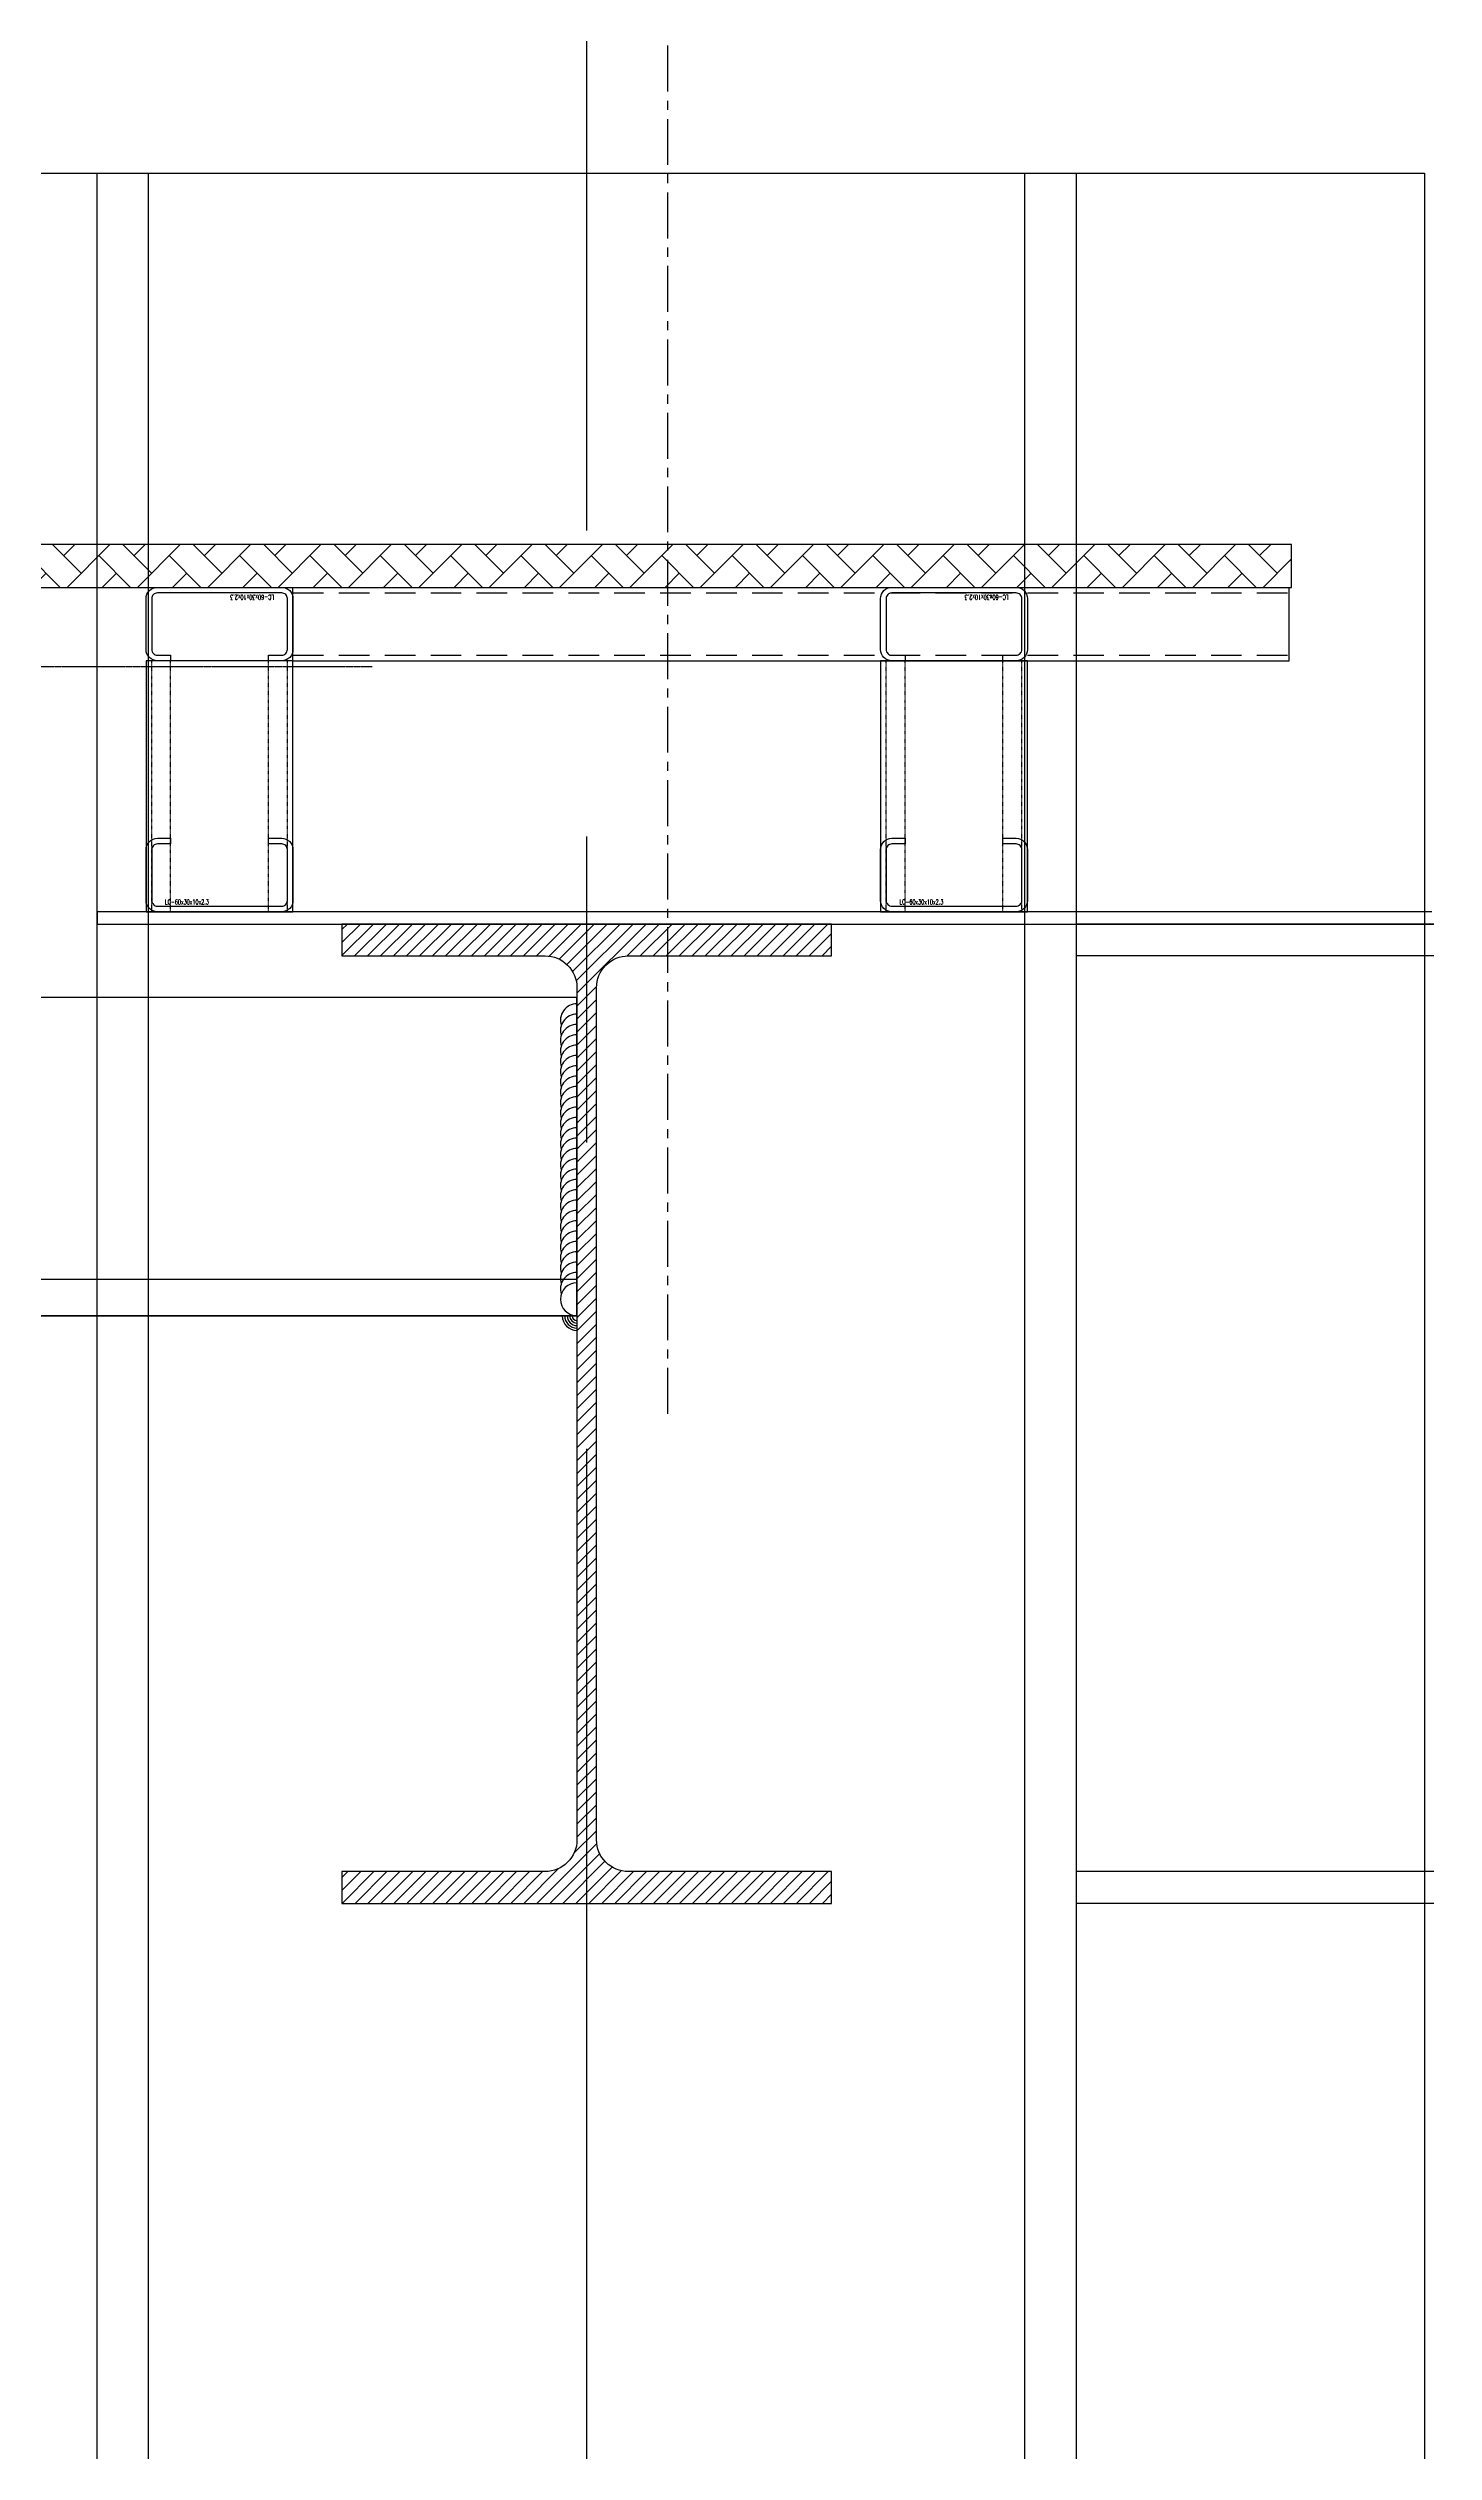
# Model space of a CAD drawing. Extents: x -3378 to 102197, y -3799 to 48702.
# Drawn here: x 85843 to 86409, y 4019 to 5001 of the extents above; entities that cross this region are included whole.
import ezdxf

# ---------------------------------------------------------------- set-up
doc = ezdxf.new("R2010")
doc.units = 0
for name, pattern in [('CENTER', [2, 1.25, -0.25, 0.25, -0.25]), ('HIDDEN', [0.375, 0.25, -0.125]), ('Hidden 1_16_', [0.023813, 0.015875, -0.007938])]:
    doc.linetypes.add(name, pattern=pattern)
for name, color, linetype in [('##-鐵件', 1, 'Continuous'), ('24WELD', 55, 'Continuous'), ('BCM CL', 14, 'CENTER'), ('GM_SECT_15', 15, 'Continuous'), ('STRUCTURAL', 3, 'Continuous'), ('中心線 CENTER', 6, 'CENTER'), ('結構體 STRUCTURAL', 154, 'Continuous'), ('螺絲、螺栓', 4, 'Continuous'), ('視覺模型鋁擠型暫替', 4, 'Continuous'), ('金屬面材 METAL PANEL', 2, 'Continuous'), ('鐵件', 6, 'Continuous')]:
    doc.layers.add(name, color=color, linetype=linetype)
doc.layers.add('#不列印', color=250, linetype='Continuous', plot=False)
doc.layers.add('不顯示', color=254, linetype='Continuous', plot=False)
doc.styles.add('romans', font='romans.shx', dxfattribs={"width": 0.5, "bigfont": ' chineset.shx'})

# ---------------------------------------------------------------- blocks, each defined once
blk = doc.blocks.new('H-400x200x8x13')
at = {"layer": '視覺模型鋁擠型暫替', "linetype": 'Continuous'}
h = blk.add_hatch(dxfattribs=at)
h.set_pattern_fill('ANSI31', color=1, scale=30, angle=180)
h.set_pattern_definition([(225, (85874.229, 995633.081), (2.65165043, -2.65165043), [])])
h.paths.add_polyline_path([(300, -400), (300, -387), (217, -387, -0.414214), (204, -374), (204, -26, -0.414214), (217, -13), (300, -13), (300, 0), (100, 0), (100, -13), (183, -13, -0.414214), (196, -26), (196, -374, -0.414214), (183, -387), (100, -387), (100, -400)])
blk.add_lwpolyline([(100, -13), (183, -13, -0.414214), (196, -26), (196, -374, -0.414214), (183, -387), (100, -387), (100, -400), (300, -400), (300, -387), (217, -387, -0.414214), (204, -374), (204, -26, -0.414214), (217, -13), (300, -13), (300, 0), (100, 0)], format="xyb", close=True, dxfattribs=at)
blk = doc.blocks.new('*U59')
for centre, end in [((-0.29, -9), 16.35291), ((-0.21, -6.5), 16.35291), ((-0.13, -4), 88.14306), ((-0.62, -18.99), 16.35291), ((-0.53, -16.49), 16.35291), ((-0.45, -13.99), 16.35291), ((-0.37, -11.49), 16.35291), ((-0.86, -26.49), 16.35291), ((-0.78, -23.99), 16.35291), ((-0.7, -21.49), 16.35291)]:
    blk.add_arc(centre, 4, 268.14306, end)
blk = doc.blocks.new('*U79')
for centre, end in [((2.15, 66.47), 196.35291), ((2.24, 68.96), 196.35291), ((2.32, 71.46), 196.35291), ((1.99, 61.47), 196.35291), ((2.07, 63.97), 196.35291), ((1.83, 56.47), 196.35291), ((1.91, 58.97), 196.35291), ((1.59, 48.97), 196.35291), ((1.67, 51.47), 196.35291), ((1.75, 53.97), 196.35291), ((1.43, 43.98), 196.35291), ((1.51, 46.48), 196.35291), ((1.26, 38.98), 196.35291), ((1.34, 41.48), 196.35291), ((1.02, 31.48), 196.35291), ((1.1, 33.98), 196.35291), ((1.18, 36.48), 196.35291), ((0.86, 26.49), 196.35291), ((0.94, 28.98), 196.35291), ((0.7, 21.49), 196.35291), ((0.78, 23.99), 196.35291), ((0.45, 13.99), 196.35291), ((0.53, 16.49), 196.35291), ((0.62, 18.99), 196.35291), ((0.29, 9), 196.35291), ((0.37, 11.49), 196.35291), ((0.13, 4), 268.14306), ((0.21, 6.5), 196.35291)]:
    blk.add_arc(centre, 4, 88.14306, end)
blk = doc.blocks.new('掛件用鐵件')
at = {"color": 0, "linetype": 'Continuous', "lineweight": 0, "elevation": 0, "flags": 128}
for points in [[(-39.1, -111.94), (-32.25, -100.98)], [(-32.25, -100.98), (-18.55, -100.98)], [(-30.88, -102.35), (-32.25, -100.98)], [(-19.92, -102.35), (-18.55, -100.98)], [(-18.55, -100.98), (-11.7, -111.94)], [(-32.25, -124.27), (-39.1, -111.94)], [(-36.36, -111.94), (-39.1, -111.94)], [(-11.7, -111.94), (-18.55, -124.27)], [(-14.44, -111.94), (-11.7, -111.94)], [(-32.25, -124.27), (-30.88, -121.53)], [(-18.55, -124.27), (-32.25, -124.27)], [(-19.92, -121.53), (-18.55, -124.27)], [(-32.25, -160.73), (-39.1, -173.06)], [(-18.55, -160.73), (-32.25, -160.73)], [(-32.25, -160.73), (-30.88, -163.47)], [(-19.92, -163.47), (-18.55, -160.73)], [(-11.7, -173.06), (-18.55, -160.73)], [(-39.1, -173.06), (-32.25, -184.02)], [(-36.36, -173.06), (-39.1, -173.06)], [(-18.55, -184.02), (-11.7, -173.06)], [(-14.44, -173.06), (-11.7, -173.06)], [(-30.88, -182.65), (-32.25, -184.02)], [(-32.25, -184.02), (-18.55, -184.02)], [(-19.92, -182.65), (-18.55, -184.02)]]:
    blk.add_lwpolyline(points, dxfattribs=at)
at = {"color": 0, "linetype": 'Continuous', "lineweight": 0}
for centre in [(-25.5, -112.5, 0), (-25.5, -172.5, 0)]:
    blk.add_circle(centre, 15, dxfattribs=at)
blk.add_circle((-25.5, -112.5, 0), 8)
for centre, start, end in [((-25.5, -112.5, 0), 3.85933, 176.04944), ((-25.5, -112.5, 0), 176.04944, 3.85933), ((-25.5, -172.5, 0), 356.14067, 183.95056), ((-25.5, -172.5, 0), 183.95056, 356.14067)]:
    blk.add_arc(centre, 8.5, start, end, dxfattribs=at)
at = {"layer": 'GM_SECT_15', "elevation": 0}
blk.add_lwpolyline([(-60, -215), (246, -215), (246, -85), (-60, -85), (-60, -215)], dxfattribs=at)
for points in [[(-45.5, -132.5), (-5.5, -132.5), (-5.5, -92.5), (-45.5, -92.5)], [(-45.5, -192.5), (-5.5, -192.5), (-5.5, -152.5), (-45.5, -152.5)], [(-60, -215), (-60, -200), (246, -200), (246, -215)]]:
    blk.add_lwpolyline(points, close=True, dxfattribs=at)
for points in [[(-45.5, -103.5), (-5.5, -103.5, -1), (-5.5, -121.5), (-45.5, -121.5, -1)], [(-45.5, -163.61), (-5.5, -163.61, -1), (-5.5, -181.61), (-45.5, -181.61, -1)]]:
    blk.add_lwpolyline(points, format="xyb", close=True, dxfattribs=at)
at = {"layer": '金屬面材 METAL PANEL'}
for radius in [6, 5, 4, 3, 2]:
    blk.add_arc((246, -215, 0), radius, 180, 270, dxfattribs=at)
at = {"layer": '24WELD'}
for name, p, xscale, yscale, zscale, rotation in [('*U59', (-40.35, -92.5, 0), 1.012500000000001, 1.012500000000001, 1.012500000000001, 91.85693719835425), ('*U79', (246, -215, 0), 1.687500000000002, 1.687500000000002, 1.687500000000002, 1.856937198354219), ('*U59', (-40.35, -132.5, 0), -1.0125, 1.0125, 1.012500000000001, 88.14306280164571), ('*U59', (-40.35, -152.5, 0), 1.012500000000001, 1.012500000000001, 1.012500000000001, 91.85693719835425), ('*U59', (-40.35, -192.5, 0), -1.0125, 1.0125, 1.012500000000001, 88.14306280164571)]:
    blk.add_blockref(name, p, dxfattribs=dict(at, xscale=xscale, yscale=yscale, zscale=zscale, rotation=rotation))
blk = doc.blocks.new('St-LC-60x30x10x2_3')
at = {"layer": 'STRUCTURAL', "color": 0, "linetype": 'ByBlock', "lineweight": -2}
blk.add_lwpolyline([(14.83, 38.37), (14.83, 36.07), (9.43, 36.07, 0.414214), (7.13, 33.77), (7.13, 12.97, 0.414214), (9.43, 10.67), (60.23, 10.67, 0.414214), (62.53, 12.97), (62.53, 33.77, 0.414214), (60.23, 36.07), (54.83, 36.07), (54.83, 38.37), (60.23, 38.37, -0.414214), (64.83, 33.77), (64.83, 12.97, -0.414214), (60.23, 8.37), (9.43, 8.37, -0.414214), (4.83, 12.97), (4.83, 33.77, -0.414214), (9.43, 38.37)], format="xyb", close=True, dxfattribs=at)
at = {"layer": 'Defpoints', "color": 0, "linetype": 'ByBlock', "lineweight": -2, "style": 'romans', "width": 0.6}
blk.add_text('LC-60x30x10x2.3', height=2, rotation=360, dxfattribs=at).set_placement((12.56, 11.41))
blk = doc.blocks.new('*U733')
at = {"layer": '##-鐵件', "color": 1}
blk.add_lwpolyline([(1592.26, 30), (1489.76, 30), (1489.76, -30), (1592.26, -30)], close=True, dxfattribs=at)
at = {"color": 251, "linetype": 'Hidden 1_16_', "ltscale": 5}
for p, q in [((1592.26, 27.7), (1489.76, 27.7)), ((1592.26, 20), (1489.76, 20)), ((1592.26, -20), (1489.76, -20)), ((1592.26, -27.7), (1489.76, -27.7))]:
    blk.add_line(p, q, dxfattribs=at)
at = {"layer": '#不列印', "rotation": 90}
blk.add_blockref('St-LC-60x30x10x2_3', (1600.63, -34.83), dxfattribs=at)
blk = doc.blocks.new('*U734')
at = {"layer": '##-鐵件', "color": 1}
blk.add_lwpolyline([(1592.26, 30), (1489.76, 30), (1489.76, -30), (1592.26, -30)], close=True, dxfattribs=at)
at = {"color": 251, "linetype": 'Hidden 1_16_', "ltscale": 5}
for p, q in [((1592.26, 27.7), (1489.76, 27.7)), ((1592.26, 20), (1489.76, 20)), ((1592.26, -20), (1489.76, -20)), ((1592.26, -27.7), (1489.76, -27.7))]:
    blk.add_line(p, q, dxfattribs=at)
at = {"layer": '#不列印', "rotation": 90}
blk.add_blockref('St-LC-60x30x10x2_3', (1600.63, -34.83), dxfattribs=at)
blk = doc.blocks.new('*U215')
at = {"layer": '鐵件'}
for p, q in [((-230.95, 0), (175.98, 0)), ((-230.95, -30), (-230.95, 0)), ((175.98, -30), (175.98, 0)), ((-230.95, -30), (175.98, -30))]:
    blk.add_line(p, q, dxfattribs=at)
at = {"layer": '鐵件', "linetype": 'HIDDEN', "ltscale": 50}
for p, q in [((-230.95, -2.3), (175.98, -2.3)), ((-230.95, -27.7), (175.98, -27.7))]:
    blk.add_line(p, q, dxfattribs=at)

msp = doc.modelspace()

# ---------------------------------------------------------------- hatches: boundary and pattern name
at = {"layer": '結構體 STRUCTURAL', "true_color": 0xf26722}
h = msp.add_hatch(dxfattribs=at)
h.set_pattern_fill('AR-HBONE', color=30, scale=0.1)
h.set_pattern_definition([(45, (33059.602, -86187.213), (0, 14.3684098), [30.48, -10.16]), (135, (33066.786, -86180.029), (1e-15, 14.3684098), [30.48, -10.16])])
h.paths.add_polyline_path([(86350.745, 4780.585), (86350.745, 4798.085), (85812.813, 4798.085), (85812.813, 4780.585)])

# ---------------------------------------------------------------- linework, layer by layer
at = {"layer": 'BCM CL', "ltscale": 0.5}
msp.add_line((85975.209, 4748.085, 0), (85549.243, 4748.085, 0), dxfattribs=at)
at = {"layer": '不顯示'}
msp.add_lwpolyline([(86405.033, 2980.095), (84962.943, 2980.095), (84962.943, 4949.723), (86405.033, 4949.723)], close=True, dxfattribs=at)
at = {"layer": '中心線 CENTER', "ltscale": 15}
msp.add_line((86095.866, 4443.085, 0), (86095.866, 19870.216, 0), dxfattribs=at)
at = {"layer": '中心線 CENTER', "ltscale": 500}
msp.add_line((86062.813, 2803.795, 0), (86062.813, 5722.07, 0), dxfattribs=at)
at = {"layer": '結構體 STRUCTURAL'}
for p, q in [((85862.813, 2980.095), (85862.813, 4949.723, 0)), ((85883.813, 2980.095), (85883.813, 4949.723, 0)), ((86241.813, 2980.095), (86241.813, 4949.723, 0)), ((86262.813, 2980.095), (86262.813, 4949.723, 0)), ((85862.813, 3007.045), (85862.813, 4643.085, 0)), ((85883.813, 3007.045), (85883.813, 4643.085, 0)), ((86241.813, 3007.045), (86241.813, 4643.085, 0)), ((86408.86, 4643.085, 0), (86262.813, 4643.085, 0)), ((86262.813, 3007.045), (86262.813, 4643.085, 0)), ((86408.86, 4630.085, 0), (86262.813, 4630.085, 0)), ((86408.86, 4256.085, 0), (86262.813, 4256.085, 0)), ((86408.86, 4243.085, 0), (86262.813, 4243.085, 0))]:
    msp.add_line(p, q, dxfattribs=at)
at = {"layer": '結構體 STRUCTURAL', "color": 30, "true_color": 0xf26722, "elevation": 0}
msp.add_lwpolyline([(85812.813, 4798.085), (85812.813, 4780.585), (86350.745, 4780.585), (86350.745, 4798.085)], close=True, dxfattribs=at)
at = {"layer": '結構體 STRUCTURAL', "elevation": 0}
msp.add_lwpolyline([(86408.058, 4648.085), (85862.813, 4648.085), (85862.813, 4643.085), (86408.86, 4643.085)], dxfattribs=at)

# ---------------------------------------------------------------- block references
msp.add_blockref('掛件用鐵件', (85812.802, 4698.085, 0))
at = {"layer": '螺絲、螺栓'}
msp.add_blockref('*U215', (86173.766, 4780.585, 0), dxfattribs=at)
at = {"layer": '視覺模型鋁擠型暫替', "linetype": 'Continuous'}
msp.add_blockref('H-400x200x8x13', (85862.813, 4643.085, 0), dxfattribs=at)
at = {"layer": '鐵件'}
for name, p, rotation in [('St-LC-60x30x10x2_3', (85947.639, 4788.956, 0), 180), ('St-LC-60x30x10x2_3', (86247.639, 4788.956, 0), 180), ('*U734', (85912.813, 6240.343, 0), 270), ('*U733', (86212.813, 6240.343, 0), 270)]:
    msp.add_blockref(name, p, dxfattribs=dict(at, rotation=rotation))

doc.saveas('drawing.dxf')
